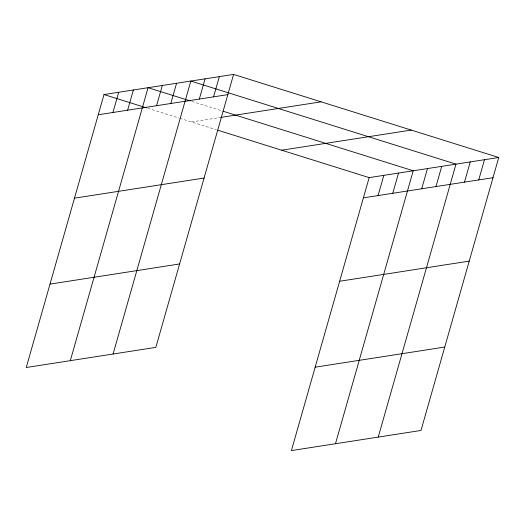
<?xml version="1.0" encoding="UTF-8"?>
<svg xmlns="http://www.w3.org/2000/svg" width="525" height="525" viewBox="0 0 525 525"><rect width="100%" height="100%" fill="white"/><g stroke="black" fill="none" stroke-linecap="round" stroke-linejoin="round"><path stroke-width="0.39" stroke-dasharray="2.62 1.97" d="M191.507 121.964L220.881 117.397M191.815 101.41L221.504 110.709M147.755 108.255L179.005 118.046M179.786 118.289L216.379 129.754"/><path stroke-width="0.79" d="M233.592 74.412L104.002 94.546L26.25 367.507L155.84 347.373L233.592 74.412L498.75 157.493L420.998 430.454L291.408 450.588L369.16 177.627L498.75 157.493M112.934 112.481L118.689 92.262M127.621 110.197L133.376 89.978M70.311 360.662L148.063 87.701L190.253 100.918M156.562 105.702L162.323 85.483M170.815 103.491L176.577 83.272M113.072 354.021L190.831 81.053L455.989 164.135L378.23 437.102M199.323 99.061L205.085 78.842M213.577 96.843L219.338 76.624M378.085 195.562L383.847 175.343M392.772 193.285L398.534 173.06M335.468 443.743L413.221 170.782L223.066 111.202M421.719 188.783L427.475 168.564M435.973 186.572L441.728 166.353M464.481 182.142L470.242 161.923M478.734 179.924L484.496 159.705M98.247 114.765L227.837 94.631M220.881 117.397L321.097 101.83M281.662 150.209L411.246 130.075M74.484 198.168L204.074 178.034M363.405 197.846L492.988 177.713M50.006 284.104L179.596 263.97M339.642 281.249L469.232 261.115M315.164 367.185L444.754 347.051M104.002 94.546L146.193 107.763M217.934 130.239L369.16 177.627"/></g></svg>
